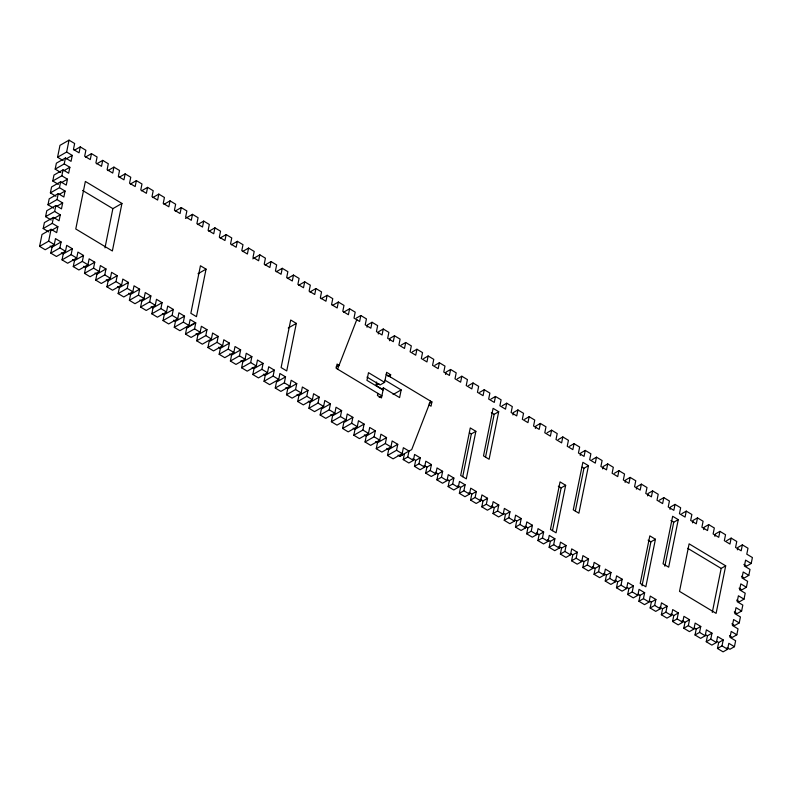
<?xml version="1.0" encoding="UTF-8"?>
<svg xmlns="http://www.w3.org/2000/svg" width="792" height="792" viewBox="0 0 792 792"><rect width="100%" height="100%" fill="white"/><g stroke="black" fill="none" stroke-linecap="round" stroke-linejoin="round"><path stroke-width="1.19" d="M430.521 401.099L411.711 449.599L408.979 451.074L403.366 447.698L402.168 453.638L393.099 458.845L387.496 455.479L396.554 450.272L397.752 444.322L392.149 440.956L390.951 446.896L381.883 452.103L376.269 448.727L385.338 443.52L386.536 437.58L380.922 434.204L379.724 440.154L370.656 445.361L365.053 441.986L374.111 436.778L375.309 430.838L369.706 427.462L368.498 433.402L359.439 438.61L353.826 435.244L362.894 430.036L364.092 424.086L358.479 420.72L357.281 426.66L348.213 431.868L342.599 428.492L351.668 423.284L352.866 417.344L347.252 413.968L346.055 419.918L336.996 425.126L331.383 421.75L340.451 416.543L341.649 410.603L336.036 407.227L334.838 413.167L325.769 418.374L320.156 415.008L329.225 409.801L330.422 403.851L324.809 400.485L323.611 406.425L314.543 411.632L308.939 408.256L317.998 403.049L319.196 397.109L313.592 393.733L312.394 399.683L303.326 404.89L297.713 401.514L306.781 396.307L307.979 390.367L302.366 386.991L301.168 392.931L292.1 398.138L286.496 394.772L295.555 389.565L296.752 383.615L291.149 380.249L289.941 386.189L280.883 391.397L275.269 388.021L284.338 382.813L285.536 376.873L279.923 373.497L278.725 379.447L269.656 384.655L264.043 381.279L273.111 376.071L274.309 370.131L268.696 366.755L267.498 372.695L258.44 377.903L252.826 374.537L261.895 369.329L263.092 363.38L257.479 360.013L256.281 365.953L247.213 371.161L241.6 367.785L250.668 362.578L251.866 356.638L246.253 353.262L245.055 359.212L235.986 364.419L230.383 361.043L239.441 355.836L240.639 349.896L235.036 346.52L233.838 352.46L224.77 357.667L219.156 354.301L228.225 349.094L229.423 343.144L223.809 339.778L222.611 345.718L213.543 350.925L207.94 347.549L216.998 342.342L218.196 336.402L212.593 333.026L211.395 338.976L202.326 344.183L196.713 340.808L205.781 335.6L206.979 329.66L201.366 326.284L200.168 332.224L191.1 337.432L185.486 334.066L194.555 328.858L195.753 322.908L190.139 319.542L188.941 325.482L179.883 330.69L174.27 327.314L183.338 322.106L184.536 316.166L178.923 312.791L177.725 318.74L168.656 323.948L163.043 320.572L172.112 315.365L173.309 309.425L167.696 306.049L166.498 311.989L157.43 317.196L151.826 313.83L160.885 308.623L162.083 302.673L156.479 299.307L155.281 305.247L146.213 310.454L140.6 307.078L149.668 301.871L150.866 295.931L145.253 292.555L144.055 298.505L134.987 303.712L129.383 300.336L138.442 295.129L139.639 289.189L134.036 285.813L132.838 291.753L123.77 296.96L118.156 293.594L127.225 288.387L128.423 282.437L122.809 279.071L121.612 285.011L112.543 290.218L106.93 286.843L115.998 281.635L117.196 275.695L111.583 272.319L110.385 278.269L101.326 283.477L95.713 280.101L104.782 274.893L105.98 268.953L100.366 265.577L99.168 271.517L90.1 276.725L84.487 273.359L93.555 268.151L94.753 262.202L89.14 258.835L87.942 264.775L78.873 269.983L73.27 266.607L82.328 261.4L83.526 255.46L77.923 252.084L76.725 258.034L67.657 263.241L62.043 259.865L71.112 254.658L72.31 248.718L66.696 245.342L65.498 251.282L56.43 256.489L50.827 253.123L59.885 247.916L61.083 241.966L55.48 238.6L54.282 244.54L45.213 249.747L39.6 246.371L41.996 234.491L51.064 229.284L56.678 232.65L57.875 226.71L52.262 223.334L43.194 228.541L48.807 231.917M43.194 228.541L44.392 222.601L53.46 217.394L59.073 220.77L60.271 214.83L54.658 211.454L45.589 216.661L51.203 220.037M45.589 216.661L46.787 210.721L55.856 205.514L61.469 208.88L62.667 202.94L57.054 199.564L47.985 204.772L53.599 208.148M47.985 204.772L49.183 198.832L58.252 193.624L63.865 197L65.063 191.06L59.449 187.684L50.381 192.892L55.994 196.267M50.381 192.892L51.579 186.952L60.647 181.744L66.261 185.11L67.459 179.17L61.845 175.794L52.777 181.002L58.39 184.378M52.777 181.002L53.975 175.062L63.043 169.854L68.656 173.23L69.854 167.29L64.241 163.914L55.173 169.122L60.786 172.498M55.173 169.122L56.371 163.182L65.439 157.974L71.052 161.34L72.25 155.4L66.637 152.024L57.569 157.232L63.182 160.608M57.569 157.232L59.974 145.352L69.033 140.144L74.646 143.52L73.448 149.46L79.061 152.826L80.259 146.886L85.873 150.262L84.675 156.202L90.278 159.578L91.476 153.638L97.089 157.004L95.891 162.944L101.505 166.32L102.703 160.38L108.316 163.756L107.118 169.696L112.731 173.062L113.929 167.122L119.533 170.498L118.335 176.438L123.948 179.814L125.146 173.874L130.759 177.24L129.561 183.18L135.175 186.556L136.373 180.616L141.986 183.992L140.778 189.931L146.391 193.297L147.589 187.357L153.202 190.733L152.005 196.673L157.618 200.049L158.816 194.109L164.429 197.475L163.231 203.415L168.835 206.791L170.032 200.851L175.646 204.227L174.448 210.167L180.061 213.533L181.259 207.593L186.872 210.969L185.675 216.909L191.288 220.285L192.486 214.345L198.089 217.711L196.891 223.651L202.505 227.027L203.702 221.087L209.316 224.463L208.118 230.403L213.731 233.769L214.929 227.829L220.532 231.205L219.335 237.145L224.948 240.52L226.146 234.581L231.759 237.946L230.561 243.886L236.174 247.262L237.372 241.322L242.986 244.698L241.788 250.638L247.391 254.014L248.589 248.064L254.202 251.44L253.004 257.38L258.618 260.756L259.816 254.816L265.429 258.182L264.231 264.132L269.844 267.498L271.042 261.558L276.646 264.934L275.448 270.874L281.061 274.25L282.259 268.3L287.872 271.676L286.674 277.616L292.288 280.992L293.486 275.052L299.089 278.418L297.891 284.368L303.504 287.734L304.702 281.794L310.315 285.17L309.118 291.11L314.731 294.485L315.929 288.536L321.542 291.911L320.344 297.851L325.948 301.227L327.145 295.287L332.759 298.653L331.561 304.603L337.174 307.969L338.372 302.029L343.985 305.405L342.788 311.345L348.401 314.721L349.599 308.771L355.202 312.147L354.004 318.087L359.618 321.463L360.815 315.523L366.429 318.889L365.231 324.839L370.844 328.205L372.042 322.265L377.645 325.641L376.447 331.581L382.061 334.957L383.259 329.007L388.872 332.383L387.674 338.323L393.287 341.698L394.485 335.758L400.099 339.125L398.901 345.074L404.504 348.44L405.702 342.5L411.315 345.876L410.117 351.816L415.731 355.192L416.929 349.242L422.542 352.618L421.344 358.558L426.947 361.934L428.155 355.994L433.759 359.36L432.561 365.31L438.174 368.676L439.372 362.736L444.985 366.112L443.787 372.052L449.401 375.428L450.599 369.478L456.202 372.854L455.004 378.794L460.617 382.17L461.815 376.23L467.428 379.596L466.231 385.546L471.844 388.912L473.042 382.972L478.655 386.347L477.457 392.288L483.061 395.663L484.258 389.713L489.872 393.089L488.674 399.029L494.287 402.405L495.485 396.465L501.098 399.831L499.9 405.781L505.504 409.147L506.712 403.207L512.315 406.583L511.117 412.523L516.731 415.899L517.928 409.949L523.542 413.325L522.344 419.265L527.957 422.641L529.155 416.701L534.758 420.067L533.561 426.017L539.174 429.383L540.372 423.443L545.985 426.819L544.787 432.759L550.4 436.135L551.598 430.185L557.212 433.561L556.014 439.501L561.617 442.877L562.815 436.937L568.428 440.303L567.23 446.252L572.844 449.618L574.042 443.678L579.655 447.054L578.457 452.994L584.06 456.37L585.258 450.42L590.872 453.796L589.674 459.736L595.287 463.112L596.485 457.172L602.098 460.538L600.9 466.488L606.514 469.854L607.712 463.914L613.315 467.29L612.117 473.23L617.73 476.606L618.928 470.656L624.542 474.032L623.344 479.972L628.957 483.348L630.155 477.408L635.768 480.774L634.57 486.724L640.174 490.09L641.371 484.15L646.985 487.525L645.787 493.465L651.4 496.841L652.598 490.892L658.211 494.267L657.014 500.207L662.617 503.583L663.815 497.643L669.428 501.009L668.23 506.959L673.843 510.325L675.041 504.385L680.655 507.761L679.457 513.701L685.07 517.077L686.268 511.127L691.871 514.503L690.673 520.443L696.287 523.819L697.485 517.879L703.098 521.245L701.9 527.195L707.513 530.561L708.711 524.621L714.325 527.997L713.127 533.937L718.73 537.313L719.928 531.363L725.541 534.739L724.343 540.679L729.957 544.054L731.155 538.114L736.768 541.481L735.57 547.43L741.173 550.796L742.371 544.856L747.985 548.232L746.787 554.172L752.4 557.548L751.202 563.488L746.668 566.092L743.866 564.409M39.6 246.371L48.668 241.164L51.064 229.284M52.262 223.334L53.46 217.394M54.658 211.454L55.856 205.514M57.054 199.564L58.252 193.624M59.449 187.684L60.647 181.744M61.845 175.794L63.043 169.854M64.241 163.914L65.439 157.974M66.637 152.024L69.033 140.144M50.827 253.123L52.024 247.173L61.083 241.966M62.043 259.865L63.241 253.925L72.31 248.718M73.27 266.607L74.468 260.667L83.526 255.46M84.487 273.359L85.684 267.409L94.753 262.202M95.713 280.101L96.911 274.161L105.98 268.953M104.98 247.866L112.88 208.642L121.948 203.435L85.358 181.447L75.775 228.987L112.365 250.975L121.948 203.435M106.93 286.843L108.128 280.903L117.196 275.695M118.156 293.594L119.354 287.644L128.423 282.437M129.383 300.336L130.581 294.396L139.639 289.189M140.6 307.078L141.798 301.138L150.866 295.931M151.826 313.83L153.024 307.88L162.083 302.673M163.043 320.572L164.241 314.632L173.309 309.425M174.27 327.314L175.468 321.374L184.536 316.166M185.486 334.066L186.684 328.116L195.753 322.908M206.049 269.132L196.465 316.671L190.852 313.305L200.435 265.765L206.049 269.132L197.99 273.765M196.713 340.808L197.911 334.868L206.979 329.66M207.94 347.549L209.137 341.609L218.196 336.402M219.156 354.301L220.354 348.351L229.423 343.144M230.383 361.043L231.581 355.103L240.639 349.896M241.6 367.785L242.797 361.845L251.866 356.638M252.826 374.537L254.024 368.587L263.092 363.38M264.043 381.279L265.241 375.339L274.309 370.131M275.269 388.021L276.467 382.081L285.536 376.873M296.317 323.393L286.734 370.933L281.12 367.557L290.704 320.017L296.317 323.393L288.258 328.017M286.496 394.772L287.694 388.822L296.752 383.615M297.713 401.514L298.911 395.574L307.979 390.367M308.939 408.256L310.137 402.316L319.196 397.109M320.156 415.008L321.354 409.058L330.422 403.851M331.383 421.75L332.581 415.81L341.649 410.603M342.599 428.492L343.797 422.552L352.866 417.344M367.023 327.245L367.508 324.868L372.042 322.265M353.826 435.244L355.024 429.294L364.092 424.086M378.249 333.986L378.725 331.61L383.259 329.007M382.011 389.06L375.972 385.427L376.665 381.972M365.053 441.986L366.25 436.046L375.309 430.838M377.863 393.377L377.438 395.505L381.467 397.93L383.486 387.902L399.604 397.594L401.158 389.912L385.041 380.219M389.476 340.738L389.951 338.362L394.485 335.758M366.983 377.091L380.071 384.962L384.605 382.358L386.625 372.329L390.654 374.745L390.228 376.883M376.269 448.727L377.467 442.787L386.536 437.58M387.496 455.479L388.694 449.529L397.752 444.322M751.202 563.488L745.589 560.112L744.391 566.062L750.004 569.428L748.806 575.368L743.193 572.002L741.995 577.942L747.608 581.318L746.411 587.258L740.797 583.882L739.599 589.832L745.213 593.198L744.015 599.138L738.401 595.772L737.203 601.712L742.817 605.088L741.619 611.028L736.006 607.652L734.808 613.602L740.421 616.968L739.223 622.918L733.61 619.542L732.412 625.482L738.025 628.858L736.827 634.798L731.214 631.422L730.016 637.372L735.629 640.738L734.432 646.688L728.818 643.312L727.62 649.252L723.086 651.856L717.473 648.48L722.007 645.876L723.205 639.936L717.592 636.57L716.394 642.51L711.859 645.114L706.246 641.738L710.78 639.134L711.978 633.194L706.375 629.818L705.177 635.758L700.643 638.362L695.029 634.996L699.564 632.392L700.762 626.452L695.148 623.076L693.95 629.016L689.416 631.62L683.803 628.244L688.337 625.64L689.535 619.7L683.922 616.334L682.724 622.274L678.199 624.878L672.586 621.502L677.12 618.899L678.318 612.958L672.705 609.583L671.507 615.523L666.973 618.126L661.36 614.76L665.894 612.157L667.092 606.217L661.478 602.841L660.281 608.781L655.746 611.384L650.143 608.009L654.667 605.405L655.875 599.465L650.262 596.099L649.064 602.039L644.53 604.643L638.916 601.267L643.451 598.663L644.648 592.723L639.035 589.347L637.837 595.287L633.303 597.891L627.69 594.525L632.224 591.921L633.422 585.971L627.818 582.605L626.62 588.545L622.086 591.149L616.473 587.773L621.007 585.169L622.205 579.229L616.592 575.853L615.394 581.803L610.86 584.407L605.246 581.031L609.781 578.427L610.978 572.487L605.365 569.111L604.167 575.051L599.643 577.655L594.03 574.289L598.564 571.685L599.762 565.736L594.149 562.369L592.951 568.309L588.416 570.913L582.803 567.537L587.337 564.934L588.535 558.994L582.922 555.618L581.724 561.568L577.19 564.171L571.586 560.795L576.121 558.192L577.318 552.252L571.705 548.876L570.507 554.816L565.973 557.419L560.36 554.053L564.894 551.45L566.092 545.5L560.479 542.134L559.281 548.074L554.746 550.678L549.133 547.302L553.667 544.698L554.865 538.758L549.262 535.382L548.064 541.332L543.53 543.936L537.917 540.56L542.451 537.956L543.649 532.016L538.035 528.64L536.837 534.58L532.303 537.184L526.69 533.818L531.224 531.214L532.422 525.264L526.809 521.898L525.611 527.838L521.087 530.442L515.473 527.066L520.007 524.462L521.205 518.522L515.592 515.147L514.394 521.096L509.86 523.7L504.247 520.324L508.781 517.721L509.979 511.781L504.365 508.405L503.168 514.345L498.633 516.948L493.03 513.582L497.564 510.979L498.762 505.029L493.149 501.663L491.951 507.603L487.417 510.206L481.803 506.83L486.337 504.227L487.535 498.287L481.922 494.911L480.724 500.861L476.19 503.464L470.587 500.089L475.111 497.485L476.309 491.545L470.705 488.169L469.507 494.109L464.973 496.713L459.36 493.347L463.894 490.743L465.092 484.793L459.479 481.427L458.281 487.367L453.747 489.971L448.133 486.595L452.668 483.991L453.865 478.051L448.252 474.675L447.054 480.625L442.53 483.229L436.917 479.853L441.451 477.249L442.649 471.309L437.036 467.933L435.838 473.873L431.303 476.477L425.69 473.111L430.224 470.507L431.422 464.558L425.809 461.192L424.611 467.132L420.077 469.735L414.473 466.359L419.008 463.756L420.205 457.816L414.592 454.44L413.394 460.39L408.86 462.993L403.247 459.617L404.445 453.677M403.247 459.617L407.781 457.014L408.979 451.074L399.911 456.281L398.039 455.152M414.473 466.359L415.671 460.419L420.205 457.816M386.199 374.458L431.897 401.93L431.036 406.197L429.017 404.979M425.69 473.111L426.888 467.161L431.422 464.558M445.579 374.458L446.064 372.082L450.599 369.478M436.917 479.853L438.115 473.913L442.649 471.309M448.133 486.595L449.331 480.655L453.865 478.051M459.36 493.347L460.558 487.397L465.092 484.793M462.716 476.705L471.339 433.917L475.873 431.313L470.26 427.937L460.677 475.487L466.29 478.853L475.873 431.313M470.587 500.089L471.784 494.149L476.309 491.545M485.536 457.113L494.168 414.325L498.703 411.721L493.089 408.345L483.506 455.885L489.11 459.261L498.703 411.721M481.803 506.83L483.001 500.89L487.535 498.287M493.03 513.582L494.228 507.632L498.762 505.029M512.919 414.929L513.394 412.553L517.928 409.949M504.247 520.324L505.445 514.384L509.979 511.781M515.473 527.066L516.671 521.126L521.205 518.522M535.362 428.423L535.837 426.047L540.372 423.443M526.69 533.818L527.888 527.868L532.422 525.264M537.917 540.56L539.114 534.62L543.649 532.016M549.133 547.302L550.341 541.362L554.865 538.758M552.489 530.67L561.122 487.882L565.656 485.278L560.043 481.902L550.46 529.442L556.063 532.818L565.656 485.278M560.36 554.053L561.558 548.113L566.092 545.5M580.249 455.41L580.734 453.024L585.258 450.42M575.319 511.068L583.942 468.29L588.476 465.686L582.862 462.31L573.279 509.85L578.893 513.226L588.476 465.686M571.586 560.795L572.784 554.855L577.318 552.252M582.803 567.537L584.001 561.597L588.535 558.994M602.692 468.894L603.177 466.518L607.712 463.914M594.03 574.289L595.228 568.349L599.762 565.736M605.246 581.031L606.444 575.091L610.978 572.487M625.136 482.387L625.621 480.011L630.155 477.408M616.473 587.773L617.671 581.833L622.205 579.229M636.362 489.129L636.837 486.753L641.371 484.15M627.69 594.525L628.898 588.585L633.422 585.971M647.589 495.881L648.064 493.495L652.598 490.892M638.916 601.267L640.114 595.327L644.648 592.723M642.035 585.813L650.895 541.847L655.429 539.243L649.816 535.867L640.233 583.407L645.846 586.783L655.429 539.243M650.143 608.009L651.341 602.068L655.875 599.465M670.032 509.365L670.507 506.989L675.041 504.385M664.854 566.221L673.725 522.245L678.259 519.641L672.646 516.275L663.062 563.815L668.676 567.181L678.259 519.641M661.36 614.76L662.558 608.82L667.092 606.217M672.586 621.502L673.784 615.562L678.318 612.958M692.475 522.859L692.951 520.483L697.485 517.879M683.803 628.244L685.001 622.304L689.535 619.7M703.692 529.601L704.177 527.224L708.711 524.621M695.029 634.996L696.227 629.056L700.762 626.452M714.919 536.352L715.394 533.966L719.928 531.363M706.246 641.738L707.444 635.798L711.978 633.194M712.295 612.404L721.166 568.428L725.69 565.825L689.109 543.837L679.516 591.376L716.107 613.364L725.69 565.825M717.473 648.48L718.671 642.54L723.205 639.936M737.362 549.836L737.847 547.46L742.371 544.856M337.57 369.161L356.39 320.661L357.39 320.117M74.21 150.361L80.259 146.886M66.211 158.875L72.25 155.4M85.437 157.103L91.476 153.638M63.806 170.755L69.854 167.29M61.41 182.645L67.459 179.17M96.664 163.855L102.703 160.38M59.014 194.525L65.063 191.06M107.88 170.597L113.929 167.122M56.618 206.415L62.667 202.94M119.107 177.339L125.146 173.874M54.222 218.295L60.271 214.83M130.324 184.09L136.373 180.616M51.827 230.185L57.875 226.71M141.55 190.832L147.589 187.357M152.767 197.574L158.816 194.109M163.994 204.326L170.032 200.851M175.22 211.068L181.259 207.593M185.427 218.394L192.486 214.345M197.663 224.562L203.702 221.087M208.88 231.304L214.929 227.829M220.107 238.045L226.146 234.581M231.323 244.797L237.372 241.322M242.55 251.539L248.589 248.064M252.767 258.865L259.816 254.816M264.993 265.033L271.042 261.558M276.22 271.775L282.259 268.3M195.268 322.621L186.199 327.829L186.684 328.116M287.437 278.517L293.486 275.052M298.663 285.268L304.702 281.794M309.88 292.01L315.929 288.536M321.107 298.752L327.145 295.287M332.323 305.504L338.372 302.029M343.55 312.246L349.599 308.771M356.281 318.127L360.815 315.523M336.055 367.013L339.075 365.28L337.065 364.063L336.204 368.329L381.892 395.802L379.18 397.356M401.178 345.104L405.702 342.5M412.394 351.846L416.929 349.242M387.941 376.309L390.654 374.745M375.972 385.427L378.992 383.694M423.621 358.598L428.155 355.994M381.477 389.06L383.486 387.902M434.838 365.34L439.372 362.736M393.099 394.535L401.158 389.912M457.281 378.833L461.815 376.23M429.175 403.484L431.897 401.93M468.508 385.575L473.042 382.972M479.724 392.317L484.258 389.713M490.951 399.069L495.485 396.465M502.178 405.811L506.712 403.207M524.621 419.305L529.155 416.701M547.064 432.788L551.598 430.185M558.281 439.54L562.815 436.937M569.507 446.282L574.042 443.678M591.951 459.776L596.485 457.172M614.394 473.26L618.928 470.656M659.291 500.247L663.815 497.643M681.734 513.731L686.268 511.127M726.62 540.718L731.155 538.114M748.806 575.368L744.272 577.982L741.47 576.289M746.411 587.258L741.876 589.862L739.075 588.179M744.015 599.138L739.481 601.752L736.669 600.059M741.619 611.028L737.085 613.632L734.273 611.949M739.223 622.918L734.689 625.522L731.877 623.829M736.827 634.798L732.293 637.402L729.481 635.719M734.432 646.688L729.897 649.292L727.086 647.599M399.911 456.281L402.643 454.806M491.357 412.642L494.168 414.325M582.071 467.161L583.942 468.29M670.913 520.562L673.725 522.245M687.713 548.321L721.166 568.428M82.566 190.427L112.88 208.642M469.468 432.798L471.339 433.917M558.311 486.199L561.122 487.882M648.094 540.154L650.895 541.847M384.605 382.358L368.488 372.666L366.943 380.348L383.061 390.04M412.86 458.736L415.671 460.419M424.086 465.478L426.888 467.161M435.303 472.22L438.115 473.913M447.46 479.536L449.331 480.655M457.756 485.714L460.558 487.397M468.973 492.456L471.784 494.149M480.2 499.207L483.001 500.89M491.416 505.949L494.228 507.632M503.573 513.256L505.445 514.384M514.8 520.007L516.671 521.126M525.086 526.185L527.888 527.868M536.313 532.927L539.114 534.62M547.529 539.679L550.341 541.362M558.756 546.421L561.558 548.113M570.913 553.727L572.784 554.855M582.13 560.479L584.001 561.597M592.416 566.656L595.228 568.349M603.643 573.408L606.444 575.091M614.869 580.15L617.671 581.833M627.026 587.456L628.898 588.585M638.243 594.198L640.114 595.327M649.47 600.95L651.341 602.068M659.756 607.127L662.558 608.82M670.972 613.879L673.784 615.562M682.199 620.621L685.001 622.304M694.356 627.927L696.227 629.056M705.583 634.669L707.444 635.798M716.8 641.421L718.671 642.54M48.668 241.164L54.282 244.54M59.885 247.916L65.498 251.282M71.112 254.658L76.725 258.034M82.328 261.4L87.942 264.775M93.555 268.151L99.168 271.517M104.782 274.893L110.385 278.269M115.998 281.635L121.612 285.011M127.225 288.387L132.838 291.753M138.442 295.129L144.055 298.505M149.668 301.871L155.281 305.247M160.885 308.623L166.498 311.989M172.112 315.365L177.725 318.74M183.338 322.106L188.941 325.482M194.555 328.858L200.168 332.224M205.781 335.6L211.395 338.976M216.998 342.342L222.611 345.718M228.225 349.094L233.838 352.46M239.441 355.836L245.055 359.212M250.668 362.578L256.281 365.953M261.895 369.329L267.498 372.695M273.111 376.071L278.725 379.447M284.338 382.813L289.941 386.189M295.555 389.565L301.168 392.931M306.781 396.307L312.394 399.683M317.998 403.049L323.611 406.425M329.225 409.801L334.838 413.167M340.451 416.543L346.055 419.918M351.668 423.284L357.281 426.66M362.894 430.036L368.498 433.402M374.111 436.778L379.724 440.154M385.338 443.52L390.951 446.896M396.554 450.272L402.168 453.638M407.781 457.014L413.394 460.39M419.008 463.756L424.611 467.132M430.224 470.507L435.838 473.873M441.451 477.249L447.054 480.625M452.668 483.991L458.281 487.367M463.894 490.743L469.507 494.109M475.111 497.485L480.724 500.861M486.337 504.227L491.951 507.603M497.564 510.979L503.168 514.345M508.781 517.721L514.394 521.096M520.007 524.462L525.611 527.838M531.224 531.214L536.837 534.58M542.451 537.956L548.064 541.332M553.667 544.698L559.281 548.074M564.894 551.45L570.507 554.816M576.121 558.192L581.724 561.568M587.337 564.934L592.951 568.309M598.564 571.685L604.167 575.051M609.781 578.427L615.394 581.803M621.007 585.169L626.62 588.545M632.224 591.921L637.837 595.287M643.451 598.663L649.064 602.039M654.667 605.405L660.281 608.781M665.894 612.157L671.507 615.523M677.12 618.899L682.724 622.274M688.337 625.64L693.95 629.016M699.564 632.392L705.177 635.758M710.78 639.134L716.394 642.51M722.007 645.876L727.62 649.252M50.153 246.055L52.024 247.173M61.37 252.796L63.241 253.925M72.597 259.538L74.468 260.667M83.813 266.29L85.684 267.409M95.04 273.032L96.911 274.161M106.267 279.774L108.128 280.903M117.483 286.526L119.354 287.644M128.71 293.268L130.581 294.396M139.927 300.01L141.798 301.138M151.153 306.761L153.024 307.88M162.37 313.503L164.241 314.632M173.596 320.245L175.468 321.374M196.04 333.739L197.911 334.868M218.483 347.233L220.354 348.351M229.71 353.975L231.581 355.103M240.926 360.726L242.797 361.845M252.153 367.468L254.024 368.587M263.37 374.21L265.241 375.339M285.823 387.704L287.694 388.822M297.04 394.446L298.911 395.574M308.266 401.197L310.137 402.316M330.709 414.681L332.581 415.81M353.153 428.175L355.024 429.294M364.379 434.917L366.25 436.046M375.596 441.669L377.467 442.787M386.823 448.411L388.694 449.529"/></g></svg>
